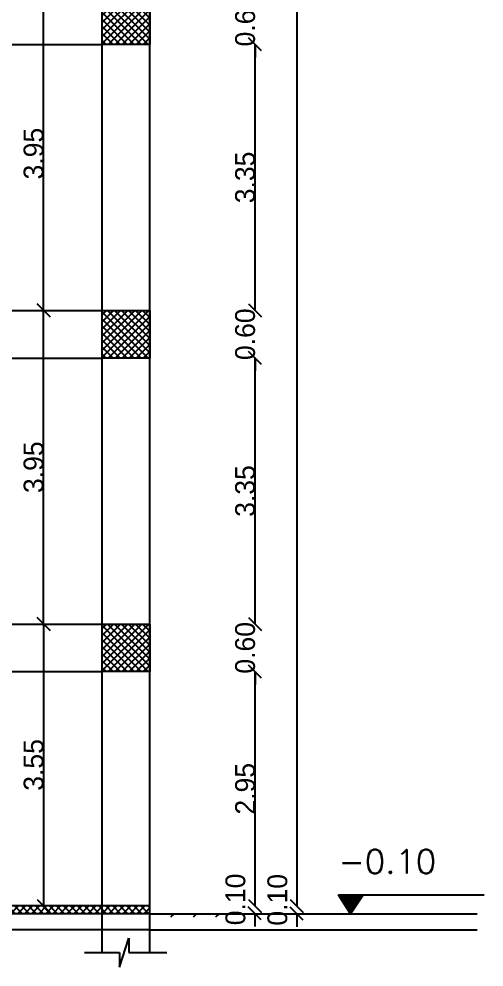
# Model space of a CAD drawing. Extents: x 151242 to 151523, y 158752 to 159354.
# Drawn here: x 151393.22 to 151399.08, y 158988.16 to 159000.1 of the extents above; entities that cross this region are included whole.
import ezdxf

# ---------------------------------------------------------------- set-up
doc = ezdxf.new("R2010")
doc.units = 0
doc.header["$LTSCALE"] = 3
doc.header["$MEASUREMENT"] = 0
doc.header["$PDMODE"] = 2
doc.header["$PDSIZE"] = 0.03
doc.linetypes.add('AUSGEZOGEN', pattern=[0])
doc.layers.get('0').update_dxf_attribs({"linetype": 'CONTINUOUS'})
doc.layers.get('DEFPOINTS').update_dxf_attribs({"linetype": 'CONTINUOUS'})
for name, color, linetype in [('3', 4, 'CONTINUOUS'), ('4', 12, 'CONTINUOUS'), ('concret', 5, 'CONTINUOUS'), ('EBENE0', 7, 'AUSGEZOGEN'), ('HATH', 253, 'CONTINUOUS'), ('TEXTS', 1, 'CONTINUOUS')]:
    doc.layers.add(name, color=color, linetype=linetype)
doc.layers.add('LAND CORNERS', color=255, linetype='CONTINUOUS', lineweight=25)
doc.styles.add('ROMANS', font='romans.shx')
doc.dimstyles.new('mais 1-100 plan', dxfattribs={"dimtxt": 0.25, "dimasz": 0.1635, "dimexe": 0.18, "dimexo": 0.0625, "dimgap": 0, "dimtad": 1, "dimzin": 0, "dimdsep": 46, "dimtxsty": 'Standard', "dimblk": 'OBLIQUE', "dimcen": 0, "dimse1": 1, "dimse2": 1, "dimclrd": 8, "dimclrt": 4, "dimadec": 0, "dimazin": 0, "dimtfac": 1, "dimtix": 1, "dimtofl": 0, "dimtmove": 0, "dimatfit": 3, "dimldrblk": 'OBLIQUE', "dimfxl": 0.18, "dimtolj": 1, "dimtzin": 0, "dimarcsym": 0})

# ---------------------------------------------------------------- blocks, each defined once
blk = doc.blocks.new('_OBLIQUE')
at = {"color": 0, "linetype": 'ByBlock'}
blk.add_line((-0.5, -0.5), (0.5, 0.5), dxfattribs=at)
blk = doc.blocks.new('*D723')
at = {"layer": 'DEFPOINTS', "color": 0, "transparency": 16777216}
for p in [(151393.577, 158992.483), (151393.53, 158988.933), (151393.577, 158988.933)]:
    blk.add_point(p, dxfattribs=at)
at = {"layer": 'LAND CORNERS', "color": 8, "lineweight": -2, "transparency": 16777216}
blk.add_line((151393.53, 158992.483), (151393.53, 158988.933), dxfattribs=at)
at = {"layer": 'LAND CORNERS', "color": 8, "lineweight": -2, "transparency": 16777216, "xscale": 0.1635000000000001, "yscale": 0.1635000000000001, "zscale": 0.1635000000000001}
for p, rotation in [((151393.53, 158992.483), 90), ((151393.53, 158988.933), 270)]:
    blk.add_blockref('_OBLIQUE', p, dxfattribs=dict(at, rotation=rotation))
at = {"layer": 'LAND CORNERS', "color": 4, "transparency": 16777216, "insert": (151393.405, 158990.708), "char_height": 0.25, "attachment_point": 5, "rotation": 90}
blk.add_mtext('\\A1;3.55', dxfattribs=at)
blk = doc.blocks.new('*D724')
at = {"layer": 'DEFPOINTS', "color": 0, "transparency": 16777216}
for p in [(151393.53, 158996.433), (151393.53, 158996.433), (151393.53, 158992.483)]:
    blk.add_point(p, dxfattribs=at)
at = {"layer": 'LAND CORNERS', "color": 8, "lineweight": -2, "transparency": 16777216}
blk.add_line((151393.53, 158992.483), (151393.53, 158996.433), dxfattribs=at)
at = {"layer": 'LAND CORNERS', "color": 8, "lineweight": -2, "transparency": 16777216, "xscale": 0.1635000000000001, "yscale": 0.1635000000000001, "zscale": 0.1635000000000001}
for p, rotation in [((151393.53, 158996.433), 90), ((151393.53, 158992.483), 270)]:
    blk.add_blockref('_OBLIQUE', p, dxfattribs=dict(at, rotation=rotation))
at = {"layer": 'LAND CORNERS', "color": 4, "transparency": 16777216, "insert": (151393.405, 158994.458), "char_height": 0.25, "attachment_point": 5, "rotation": 90}
blk.add_mtext('\\A1;3.95', dxfattribs=at)
blk = doc.blocks.new('*D725')
at = {"layer": 'DEFPOINTS', "color": 0, "transparency": 16777216}
for p in [(151393.53, 159000.383), (151393.53, 159000.383), (151393.53, 158996.433)]:
    blk.add_point(p, dxfattribs=at)
at = {"layer": 'LAND CORNERS', "color": 8, "lineweight": -2, "transparency": 16777216}
blk.add_line((151393.53, 158996.433), (151393.53, 159000.383), dxfattribs=at)
at = {"layer": 'LAND CORNERS', "color": 8, "lineweight": -2, "transparency": 16777216, "xscale": 0.1635000000000001, "yscale": 0.1635000000000001, "zscale": 0.1635000000000001}
for p, rotation in [((151393.53, 159000.383), 90), ((151393.53, 158996.433), 270)]:
    blk.add_blockref('_OBLIQUE', p, dxfattribs=dict(at, rotation=rotation))
at = {"layer": 'LAND CORNERS', "color": 4, "transparency": 16777216, "insert": (151393.405, 158998.408), "char_height": 0.25, "attachment_point": 5, "rotation": 90}
blk.add_mtext('\\A1;3.95', dxfattribs=at)
blk = doc.blocks.new('*D729')
at = {"layer": 'DEFPOINTS', "color": 0, "transparency": 16777216}
for p in [(151395.183, 158991.883), (151396.194, 158991.883), (151395.183, 158988.933)]:
    blk.add_point(p, dxfattribs=at)
at = {"layer": 'LAND CORNERS', "color": 8, "lineweight": -2, "transparency": 16777216}
blk.add_line((151396.194, 158988.933), (151396.194, 158991.883), dxfattribs=at)
at = {"layer": 'LAND CORNERS', "color": 8, "lineweight": -2, "transparency": 16777216, "xscale": 0.1635000000000001, "yscale": 0.1635000000000001, "zscale": 0.1635000000000001}
for p, rotation in [((151396.194, 158991.883), 90), ((151396.194, 158988.933), 270)]:
    blk.add_blockref('_OBLIQUE', p, dxfattribs=dict(at, rotation=rotation))
at = {"layer": 'LAND CORNERS', "color": 4, "transparency": 16777216, "insert": (151396.069, 158990.408), "char_height": 0.25, "attachment_point": 5, "rotation": 90}
blk.add_mtext('\\A1;2.95', dxfattribs=at)
blk = doc.blocks.new('*D730')
at = {"layer": 'DEFPOINTS', "color": 0, "transparency": 16777216}
for p in [(151395.183, 158992.483), (151396.194, 158992.483), (151395.183, 158991.883)]:
    blk.add_point(p, dxfattribs=at)
at = {"layer": 'LAND CORNERS', "color": 8, "lineweight": -2, "transparency": 16777216}
for p, q in [((151396.194, 158992.483), (151396.194, 158992.647)), ((151396.194, 158991.883), (151396.194, 158991.72))]:
    blk.add_line(p, q, dxfattribs=at)
at = {"layer": 'LAND CORNERS', "color": 8, "lineweight": -2, "transparency": 16777216, "xscale": 0.1635000000000001, "yscale": 0.1635000000000001, "zscale": 0.1635000000000001}
for p, rotation in [((151396.194, 158992.483), 270), ((151396.194, 158991.883), 90)]:
    blk.add_blockref('_OBLIQUE', p, dxfattribs=dict(at, rotation=rotation))
at = {"layer": 'LAND CORNERS', "color": 4, "transparency": 16777216, "insert": (151396.069, 158992.183), "char_height": 0.25, "attachment_point": 5, "rotation": 90}
blk.add_mtext('\\A1;0.60', dxfattribs=at)
blk = doc.blocks.new('*D731')
at = {"layer": 'DEFPOINTS', "color": 0, "transparency": 16777216}
for p in [(151395.183, 158995.833), (151396.194, 158995.833), (151395.183, 158992.483)]:
    blk.add_point(p, dxfattribs=at)
at = {"layer": 'LAND CORNERS', "color": 8, "lineweight": -2, "transparency": 16777216}
blk.add_line((151396.194, 158992.483), (151396.194, 158995.833), dxfattribs=at)
at = {"layer": 'LAND CORNERS', "color": 8, "lineweight": -2, "transparency": 16777216, "xscale": 0.1635000000000001, "yscale": 0.1635000000000001, "zscale": 0.1635000000000001}
for p, rotation in [((151396.194, 158995.833), 90), ((151396.194, 158992.483), 270)]:
    blk.add_blockref('_OBLIQUE', p, dxfattribs=dict(at, rotation=rotation))
at = {"layer": 'LAND CORNERS', "color": 4, "transparency": 16777216, "insert": (151396.069, 158994.158), "char_height": 0.25, "attachment_point": 5, "rotation": 90}
blk.add_mtext('\\A1;3.35', dxfattribs=at)
blk = doc.blocks.new('*D732')
at = {"layer": 'DEFPOINTS', "color": 0, "transparency": 16777216}
for p in [(151395.183, 158996.433), (151396.194, 158996.433), (151395.183, 158995.833)]:
    blk.add_point(p, dxfattribs=at)
at = {"layer": 'LAND CORNERS', "color": 8, "lineweight": -2, "transparency": 16777216}
for p, q in [((151396.194, 158996.433), (151396.194, 158996.597)), ((151396.194, 158995.833), (151396.194, 158995.67))]:
    blk.add_line(p, q, dxfattribs=at)
at = {"layer": 'LAND CORNERS', "color": 8, "lineweight": -2, "transparency": 16777216, "xscale": 0.1635000000000001, "yscale": 0.1635000000000001, "zscale": 0.1635000000000001}
for p, rotation in [((151396.194, 158996.433), 270), ((151396.194, 158995.833), 90)]:
    blk.add_blockref('_OBLIQUE', p, dxfattribs=dict(at, rotation=rotation))
at = {"layer": 'LAND CORNERS', "color": 4, "transparency": 16777216, "insert": (151396.069, 158996.133), "char_height": 0.25, "attachment_point": 5, "rotation": 90}
blk.add_mtext('\\A1;0.60', dxfattribs=at)
blk = doc.blocks.new('*D733')
at = {"layer": 'DEFPOINTS', "color": 0, "transparency": 16777216}
for p in [(151395.183, 158999.783), (151396.194, 158999.783), (151395.183, 158996.433)]:
    blk.add_point(p, dxfattribs=at)
at = {"layer": 'LAND CORNERS', "color": 8, "lineweight": -2, "transparency": 16777216}
blk.add_line((151396.194, 158996.433), (151396.194, 158999.783), dxfattribs=at)
at = {"layer": 'LAND CORNERS', "color": 8, "lineweight": -2, "transparency": 16777216, "xscale": 0.1635000000000001, "yscale": 0.1635000000000001, "zscale": 0.1635000000000001}
for p, rotation in [((151396.194, 158999.783), 90), ((151396.194, 158996.433), 270)]:
    blk.add_blockref('_OBLIQUE', p, dxfattribs=dict(at, rotation=rotation))
at = {"layer": 'LAND CORNERS', "color": 4, "transparency": 16777216, "insert": (151396.069, 158998.108), "char_height": 0.25, "attachment_point": 5, "rotation": 90}
blk.add_mtext('\\A1;3.35', dxfattribs=at)
blk = doc.blocks.new('*D734')
at = {"layer": 'DEFPOINTS', "color": 0, "transparency": 16777216}
for p in [(151395.183, 159000.383), (151396.194, 159000.383), (151395.183, 158999.783)]:
    blk.add_point(p, dxfattribs=at)
at = {"layer": 'LAND CORNERS', "color": 8, "lineweight": -2, "transparency": 16777216}
for p, q in [((151396.194, 159000.383), (151396.194, 159000.547)), ((151396.194, 158999.783), (151396.194, 158999.62))]:
    blk.add_line(p, q, dxfattribs=at)
at = {"layer": 'LAND CORNERS', "color": 8, "lineweight": -2, "transparency": 16777216, "xscale": 0.1635000000000001, "yscale": 0.1635000000000001, "zscale": 0.1635000000000001}
for p, rotation in [((151396.194, 159000.383), 270), ((151396.194, 158999.783), 90)]:
    blk.add_blockref('_OBLIQUE', p, dxfattribs=dict(at, rotation=rotation))
at = {"layer": 'LAND CORNERS', "color": 4, "transparency": 16777216, "insert": (151396.069, 159000.083), "char_height": 0.25, "attachment_point": 5, "rotation": 90}
blk.add_mtext('\\A1;0.60', dxfattribs=at)
blk = doc.blocks.new('*D739')
at = {"layer": 'DEFPOINTS', "color": 0, "transparency": 16777216}
for p in [(151396.164, 159014.497), (151396.194, 158988.933), (151396.718, 158988.933)]:
    blk.add_point(p, dxfattribs=at)
at = {"layer": 'LAND CORNERS', "color": 8, "lineweight": -2, "transparency": 16777216}
blk.add_line((151396.718, 159014.497), (151396.718, 158988.933), dxfattribs=at)
at = {"layer": 'LAND CORNERS', "color": 8, "lineweight": -2, "transparency": 16777216, "xscale": 0.1635000000000001, "yscale": 0.1635000000000001, "zscale": 0.1635000000000001}
for p, rotation in [((151396.718, 159014.497), 90), ((151396.718, 158988.933), 270)]:
    blk.add_blockref('_OBLIQUE', p, dxfattribs=dict(at, rotation=rotation))
at = {"layer": 'LAND CORNERS', "color": 4, "transparency": 16777216, "insert": (151396.593, 159001.715), "char_height": 0.25, "attachment_point": 5, "rotation": 90}
blk.add_mtext('\\A1;25.56', dxfattribs=at)

msp = doc.modelspace()

# ---------------------------------------------------------------- hatches: boundary and pattern name
at = {"layer": 'HATH'}
h = msp.add_hatch(dxfattribs=at)
h.set_pattern_fill('ANSI37', color=256, scale=0.5, style=0)
h.set_pattern_definition([(45, (145744.6785, 160086.46029), (-0.0441941738, 0.0441941738), []), (135, (145744.6785, 160086.46029), (-0.0441941738, -0.0441941738), [])])
h.paths.add_polyline_path([(151394.267, 159000.383), (151394.867, 159000.383), (151394.867, 158999.783), (151394.267, 158999.783)])
h = msp.add_hatch(dxfattribs=at)
h.set_pattern_fill('ANSI37', color=256, scale=0.5, style=0)
h.set_pattern_definition([(45, (145744.6785, 160082.51029), (-0.0441941738, 0.0441941738), []), (135, (145744.6785, 160082.51029), (-0.0441941738, -0.0441941738), [])])
h.paths.add_polyline_path([(151394.267, 158996.433), (151394.867, 158996.433), (151394.867, 158995.833), (151394.267, 158995.833)])
h = msp.add_hatch(dxfattribs=at)
h.set_pattern_fill('ANSI37', color=256, scale=0.5, style=0)
h.set_pattern_definition([(45, (145744.6785, 160078.56029), (-0.0441941738, 0.0441941738), []), (135, (145744.6785, 160078.56029), (-0.0441941738, -0.0441941738), [])])
h.paths.add_polyline_path([(151394.267, 158992.483), (151394.867, 158992.483), (151394.867, 158991.883), (151394.267, 158991.883)])
h = msp.add_hatch(dxfattribs=at)
h.set_pattern_fill('ANSI37', color=256, scale=0.5, style=0)
h.set_pattern_definition([(45, (-366.333926, -11.74232), (-0.044194173824, 0.044194173824), []), (135, (-366.333926, -11.74232), (-0.044194173824, -0.044194173824), [])])
h.paths.add_polyline_path([(151394.867, 158988.933), (151385.467, 158988.933), (151385.467, 158988.833), (151394.867, 158988.833)])
at = {"layer": 'TEXTS'}
h = msp.add_hatch(dxfattribs=at)
h.set_pattern_fill('ANSI31', color=0, scale=0.03)
h.set_pattern_definition([(45, (-366.3339262, -164.2894367), (-0.00265165042945, 0.00265165042945), [])])
h.paths.add_polyline_path([(151397.554, 158989.071), (151397.244, 158989.073), (151397.397, 158988.833)])

# ---------------------------------------------------------------- linework, layer by layer
at = {"layer": '4', "color": 3, "linetype": 'AUSGEZOGEN'}
for p, q in [((151394.486, 158988.162), (151394.605, 158988.528)), ((151394.605, 158988.528), (151394.605, 158988.346)), ((151394.047, 158988.345), (151394.486, 158988.345)), ((151394.486, 158988.345), (151394.486, 158988.162)), ((151394.605, 158988.346), (151395.081, 158988.346))]:
    msp.add_line(p, q, dxfattribs=at)
at = {"layer": 'concret'}
for points in [[(151394.267, 159000.383), (151394.867, 159000.383), (151394.867, 158999.783), (151394.267, 158999.783)], [(151394.267, 158996.433), (151394.867, 158996.433), (151394.867, 158995.833), (151394.267, 158995.833)], [(151394.267, 158992.483), (151394.867, 158992.483), (151394.867, 158991.883), (151394.267, 158991.883)]]:
    msp.add_lwpolyline(points, close=True, dxfattribs=at)
at = {"layer": 'EBENE0', "color": 3, "linetype": 'AUSGEZOGEN'}
for p, q in [((151394.867, 158988.933), (151394.867, 159007.88)), ((151390.467, 158999.783), (151394.267, 158999.783)), ((151390.467, 158999.783), (151394.267, 158999.783)), ((151394.267, 158996.433), (151394.267, 158999.783)), ((151394.267, 158996.433), (151394.267, 158999.783)), ((151390.467, 158996.433), (151394.267, 158996.433)), ((151390.467, 158996.433), (151394.267, 158996.433)), ((151390.467, 158995.833), (151394.267, 158995.833)), ((151390.467, 158995.833), (151394.267, 158995.833)), ((151394.267, 158992.483), (151394.267, 158995.833)), ((151394.267, 158992.483), (151394.267, 158995.833)), ((151394.867, 158988.933), (151394.867, 158995.364)), ((151394.867, 158988.833), (151394.867, 158995.364)), ((151390.467, 158992.483), (151394.267, 158992.483)), ((151390.467, 158992.483), (151394.267, 158992.483)), ((151390.467, 158991.883), (151394.267, 158991.883)), ((151390.467, 158991.883), (151394.267, 158991.883)), ((151394.267, 158988.933), (151394.267, 158991.883)), ((151394.267, 158988.933), (151394.267, 158991.883)), ((151394.267, 158988.933), (151394.267, 158991.283)), ((151394.267, 158988.933), (151394.267, 158991.283)), ((151394.267, 158988.345), (151394.267, 158988.928)), ((151394.867, 158988.346), (151394.867, 158988.928))]:
    msp.add_line(p, q, dxfattribs=at)
at = {"layer": 'EBENE0', "color": 1, "linetype": 'AUSGEZOGEN'}
for p, q in [((151394.867, 158988.933), (151385.467, 158988.933)), ((151394.867, 158988.833), (151385.467, 158988.833)), ((151394.867, 158988.833), (151398.99, 158988.833)), ((151394.867, 158988.833), (151398.99, 158988.833)), ((151395.133, 158988.793), (151395.173, 158988.833)), ((151395.133, 158988.793), (151395.173, 158988.833)), ((151395.416, 158988.793), (151395.456, 158988.833)), ((151395.416, 158988.793), (151395.456, 158988.833)), ((151395.477, 158988.833), (151397.143, 158988.833)), ((151395.477, 158988.833), (151397.143, 158988.833)), ((151395.477, 158988.833), (151397.143, 158988.833)), ((151395.477, 158988.833), (151397.143, 158988.833)), ((151395.699, 158988.793), (151395.739, 158988.833)), ((151395.699, 158988.793), (151395.739, 158988.833)), ((151394.867, 158988.633), (151385.467, 158988.633)), ((151394.867, 158988.633), (151398.99, 158988.633))]:
    msp.add_line(p, q, dxfattribs=at)
at = {"layer": 'LAND CORNERS', "color": 8}
for p, q in [((151396.19, 158988.838), (151396.19, 158988.674)), ((151396.718, 158988.833), (151396.718, 158988.67))]:
    msp.add_line(p, q, dxfattribs=at)
at = {"layer": 'TEXTS', "color": 0}
for p, q in [((151397.397, 158988.833), (151397.244, 158989.073)), ((151397.244, 158989.073), (151399.077, 158989.073)), ((151397.397, 158988.833), (151397.554, 158989.071))]:
    msp.add_line(p, q, dxfattribs=at)

# ---------------------------------------------------------------- block references
at = {"layer": 'LAND CORNERS', "color": 8, "xscale": 0.1635000000000001, "yscale": 0.1635000000000001, "zscale": 0.1635000000000001, "rotation": 90}
for p in [(151396.19, 158988.838), (151396.718, 158988.833)]:
    msp.add_blockref('_OBLIQUE', p, dxfattribs=at)

# ---------------------------------------------------------------- texts
at = {"layer": '3', "color": 7, "linetype": 'Continuous', "style": 'ROMANS'}
msp.add_text('-0.10', height=0.3, dxfattribs=at).set_placement((151397.241, 158989.342))
at = {"layer": 'LAND CORNERS', "color": 4, "char_height": 0.25, "attachment_point": 5, "rotation": 90}
for insert in [(151395.947, 158989.014), (151396.475, 158989.009)]:
    msp.add_mtext('\\A1;0.10', dxfattribs=dict(at, insert=insert))

# ---------------------------------------------------------------- dimensions: what is measured, and where the dimension line sits
at = {"layer": 'LAND CORNERS'}
dim = msp.add_linear_dim(base=(151396.718, 158988.933), p1=(151396.164, 159014.497), p2=(151396.194, 158988.933), angle=90, dimstyle='mais 1-100 plan', override={"dimfxlon": 1, "dimarcsym": 1}, dxfattribs=at)
dim.commit()
dim.dimension.update_dxf_attribs({"geometry": '*D739', "text_midpoint": (151396.593, 159001.715)})
for p1, p2, distance, picture, middle in [((151393.53, 158996.433), (151393.53, 159000.383), 0, '*D725', (151393.405, 158998.408)), ((151395.183, 158999.783), (151395.183, 159000.383), -1.011, '*D734', (151396.069, 159000.083)), ((151395.183, 158996.433), (151395.183, 158999.783), -1.011, '*D733', (151396.069, 158998.108)), ((151393.53, 158992.483), (151393.53, 158996.433), 0, '*D724', (151393.405, 158994.458)), ((151395.183, 158995.833), (151395.183, 158996.433), -1.011, '*D732', (151396.069, 158996.133)), ((151395.183, 158992.483), (151395.183, 158995.833), -1.011, '*D731', (151396.069, 158994.158)), ((151393.577, 158992.483), (151393.577, 158988.933), -0.048, '*D723', (151393.405, 158990.708)), ((151395.183, 158991.883), (151395.183, 158992.483), -1.011, '*D730', (151396.069, 158992.183)), ((151395.183, 158988.933), (151395.183, 158991.883), -1.011, '*D729', (151396.069, 158990.408))]:
    dim = msp.add_aligned_dim(p1=p1, p2=p2, distance=distance, dimstyle='mais 1-100 plan', override={"dimfxlon": 1, "dimarcsym": 1}, dxfattribs=at)
    dim.commit()
    dim.dimension.update_dxf_attribs({"geometry": picture, "text_midpoint": middle})

doc.saveas('drawing.dxf')
